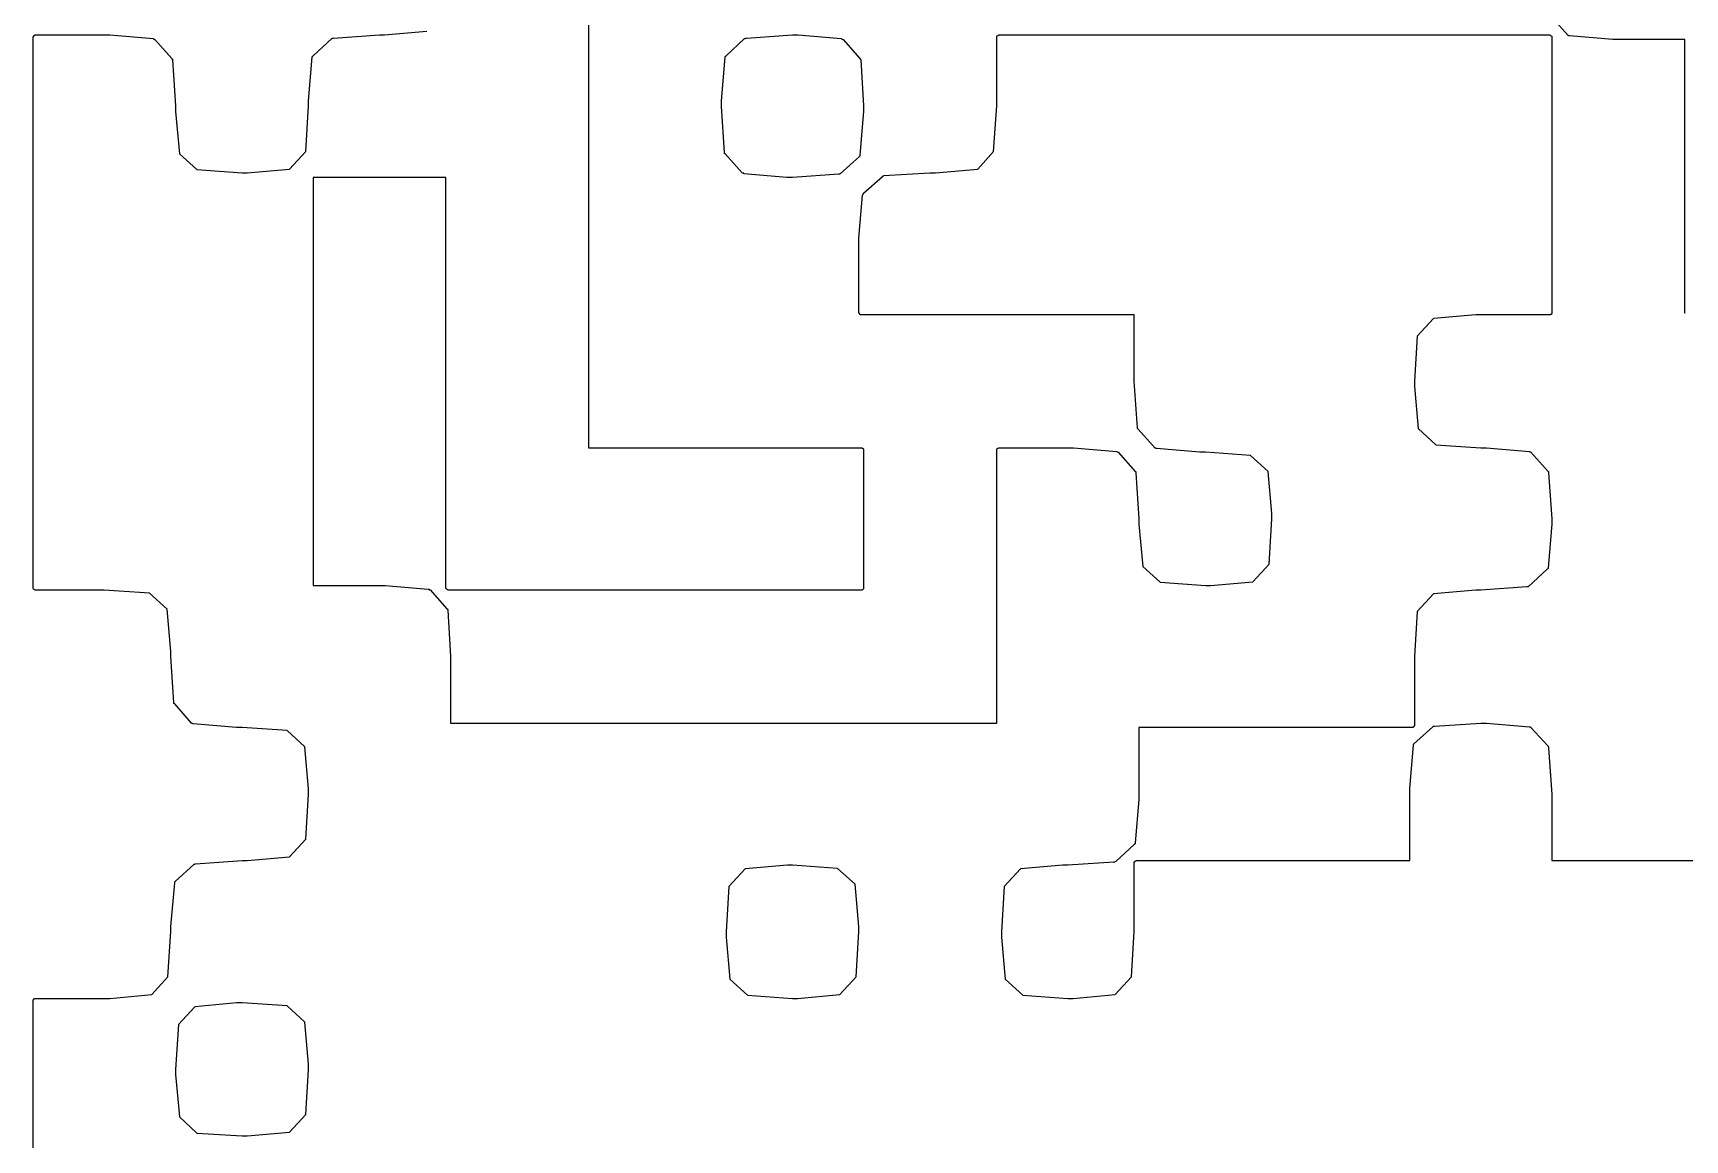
# Model space of a CAD drawing. Extents: x 123.5 to 170.1, y -121.6 to -90.
# Drawn here: x 152.791 to 156.348, y -109.277 to -106.893 of the extents above; entities that cross this region are included whole.
import ezdxf

# ---------------------------------------------------------------- set-up
doc = ezdxf.new("R2010")
doc.units = 0
doc.layers.add('BLACK', color=7, linetype='CONTINUOUS')

msp = doc.modelspace()

# ---------------------------------------------------------------- linework, layer by layer
at = {"layer": 'BLACK', "linetype": 'CONTINUOUS'}
for p, q in [((153.987, -106.611), (153.987, -107.786)), ((156.096, -106.898), (156.059, -106.857)), ((152.791, -106.902), (152.791, -106.901)), ((152.791, -106.901), (152.791, -106.901)), ((152.791, -106.901), (152.791, -106.901)), ((152.791, -106.901), (152.792, -106.901)), ((152.791, -108.088), (152.791, -106.902)), ((152.791, -106.902), (152.791, -106.902)), ((152.792, -106.9), (152.793, -106.899)), ((152.792, -106.901), (152.792, -106.9)), ((152.792, -106.9), (152.792, -106.9)), ((152.792, -106.9), (152.792, -106.9)), ((152.792, -106.9), (152.792, -106.9)), ((152.792, -106.9), (152.792, -106.9)), ((152.792, -106.9), (152.792, -106.9)), ((152.792, -106.9), (152.792, -106.9)), ((152.793, -106.899), (152.793, -106.898)), ((152.793, -106.898), (152.794, -106.898)), ((152.793, -106.899), (152.793, -106.899)), ((152.793, -106.899), (152.793, -106.899)), ((152.793, -106.899), (152.793, -106.899)), ((152.794, -106.898), (152.794, -106.898)), ((152.794, -106.898), (152.794, -106.898)), ((152.794, -106.898), (152.794, -106.898)), ((152.794, -106.898), (152.794, -106.898)), ((152.794, -106.898), (152.794, -106.898)), ((152.794, -106.898), (152.794, -106.898)), ((152.794, -106.898), (152.795, -106.898)), ((152.795, -106.898), (152.795, -106.897)), ((152.795, -106.897), (152.795, -106.897)), ((152.795, -106.897), (152.795, -106.897)), ((152.795, -106.897), (152.796, -106.897)), ((152.796, -106.897), (152.796, -106.897)), ((152.796, -106.897), (152.945, -106.897)), ((152.945, -106.897), (152.956, -106.897)), ((152.956, -106.897), (152.956, -106.897)), ((152.956, -106.897), (152.956, -106.897)), ((152.956, -106.897), (152.956, -106.897)), ((152.956, -106.897), (153.05, -106.905)), ((153.05, -106.905), (153.05, -106.905)), ((153.05, -106.905), (153.05, -106.906)), ((153.05, -106.906), (153.05, -106.906)), ((153.05, -106.906), (153.05, -106.906)), ((153.05, -106.906), (153.051, -106.906)), ((153.051, -106.906), (153.051, -106.906)), ((153.051, -106.906), (153.051, -106.906)), ((153.051, -106.906), (153.051, -106.906)), ((153.051, -106.906), (153.052, -106.906)), ((153.052, -106.906), (153.052, -106.906)), ((153.052, -106.906), (153.052, -106.906)), ((153.052, -106.906), (153.052, -106.907)), ((153.052, -106.907), (153.052, -106.907)), ((153.052, -106.907), (153.053, -106.907)), ((153.053, -106.907), (153.053, -106.907)), ((153.053, -106.907), (153.09, -106.948)), ((153.394, -106.942), (153.434, -106.905)), ((153.434, -106.905), (153.435, -106.905)), ((153.435, -106.905), (153.436, -106.904)), ((153.435, -106.905), (153.435, -106.905)), ((153.435, -106.905), (153.435, -106.905)), ((153.435, -106.905), (153.435, -106.905)), ((153.435, -106.905), (153.435, -106.905)), ((153.436, -106.904), (153.436, -106.904)), ((153.436, -106.904), (153.436, -106.904)), ((153.436, -106.904), (153.436, -106.904)), ((153.436, -106.904), (153.436, -106.904)), ((153.436, -106.904), (153.437, -106.904)), ((153.437, -106.904), (153.437, -106.904)), ((153.437, -106.904), (153.437, -106.904)), ((153.437, -106.904), (153.437, -106.904)), ((153.437, -106.904), (153.438, -106.904)), ((153.438, -106.904), (153.537, -106.897)), ((153.537, -106.897), (153.537, -106.897)), ((153.537, -106.897), (153.537, -106.897)), ((153.537, -106.897), (153.537, -106.897)), ((153.537, -106.897), (153.548, -106.897)), ((153.548, -106.897), (153.639, -106.889)), ((154.283, -106.942), (154.323, -106.905)), ((154.323, -106.905), (154.324, -106.905)), ((154.324, -106.905), (154.325, -106.904)), ((154.324, -106.905), (154.324, -106.905)), ((154.324, -106.905), (154.324, -106.905)), ((154.324, -106.905), (154.324, -106.905)), ((154.324, -106.905), (154.324, -106.905)), ((154.325, -106.904), (154.325, -106.904)), ((154.325, -106.904), (154.325, -106.904)), ((154.325, -106.904), (154.325, -106.904)), ((154.325, -106.904), (154.325, -106.904)), ((154.325, -106.904), (154.326, -106.904)), ((154.326, -106.904), (154.326, -106.904)), ((154.326, -106.904), (154.326, -106.904)), ((154.326, -106.904), (154.326, -106.904)), ((154.326, -106.904), (154.327, -106.904)), ((154.327, -106.904), (154.426, -106.897)), ((154.426, -106.897), (154.426, -106.897)), ((154.426, -106.897), (154.426, -106.897)), ((154.426, -106.897), (154.426, -106.897)), ((154.426, -106.897), (154.437, -106.897)), ((154.437, -106.897), (154.438, -106.897)), ((154.438, -106.897), (154.438, -106.897)), ((154.438, -106.897), (154.438, -106.897)), ((154.438, -106.897), (154.531, -106.905)), ((154.531, -106.905), (154.531, -106.905)), ((154.531, -106.905), (154.532, -106.906)), ((154.532, -106.906), (154.532, -106.906)), ((154.532, -106.906), (154.532, -106.906)), ((154.532, -106.906), (154.532, -106.906)), ((154.532, -106.906), (154.533, -106.906)), ((154.533, -106.906), (154.533, -106.906)), ((154.533, -106.906), (154.533, -106.906)), ((154.533, -106.906), (154.533, -106.906)), ((154.533, -106.906), (154.533, -106.906)), ((154.533, -106.906), (154.534, -106.906)), ((154.534, -106.906), (154.534, -106.907)), ((154.534, -106.907), (154.534, -106.907)), ((154.534, -106.907), (154.534, -106.907)), ((154.534, -106.907), (154.535, -106.907)), ((154.535, -106.907), (154.571, -106.948)), ((154.866, -106.901), (154.866, -106.9)), ((154.866, -106.9), (154.866, -106.9)), ((154.866, -106.9), (154.866, -106.9)), ((154.866, -106.9), (154.866, -106.9)), ((154.866, -106.9), (154.867, -106.9)), ((154.866, -106.902), (154.866, -106.901)), ((154.866, -106.901), (154.866, -106.901)), ((154.866, -106.901), (154.866, -106.901)), ((154.866, -106.901), (154.866, -106.901)), ((154.866, -107.05), (154.866, -106.902)), ((154.866, -106.902), (154.866, -106.902)), ((154.867, -106.899), (154.868, -106.898)), ((154.867, -106.9), (154.867, -106.899)), ((154.867, -106.899), (154.867, -106.899)), ((154.867, -106.899), (154.867, -106.899)), ((154.867, -106.899), (154.867, -106.899)), ((154.867, -106.9), (154.867, -106.9)), ((154.867, -106.9), (154.867, -106.9)), ((154.868, -106.898), (154.868, -106.898)), ((154.868, -106.898), (154.868, -106.898)), ((154.868, -106.898), (154.868, -106.898)), ((154.868, -106.898), (154.868, -106.898)), ((154.868, -106.898), (154.869, -106.898)), ((154.869, -106.898), (154.87, -106.897)), ((154.869, -106.898), (154.869, -106.898)), ((154.869, -106.898), (154.869, -106.898)), ((154.869, -106.898), (154.869, -106.898)), ((154.87, -106.897), (154.87, -106.897)), ((154.87, -106.897), (154.87, -106.897)), ((154.87, -106.897), (154.87, -106.897)), ((154.87, -106.897), (154.871, -106.897)), ((154.871, -106.897), (156.056, -106.897)), ((156.056, -106.897), (156.057, -106.897)), ((156.057, -106.897), (156.057, -106.897)), ((156.057, -106.897), (156.057, -106.897)), ((156.057, -106.897), (156.057, -106.897)), ((156.057, -106.897), (156.058, -106.898)), ((156.058, -106.898), (156.058, -106.898)), ((156.058, -106.898), (156.058, -106.898)), ((156.058, -106.898), (156.058, -106.898)), ((156.058, -106.898), (156.058, -106.898)), ((156.058, -106.898), (156.059, -106.898)), ((156.059, -106.898), (156.059, -106.898)), ((156.059, -106.898), (156.059, -106.898)), ((156.059, -106.898), (156.059, -106.899)), ((156.059, -106.899), (156.06, -106.899)), ((156.06, -106.899), (156.06, -106.899)), ((156.06, -106.899), (156.06, -106.899)), ((156.06, -106.899), (156.06, -106.899)), ((156.06, -106.899), (156.06, -106.9)), ((156.06, -106.9), (156.06, -106.9)), ((156.06, -106.9), (156.06, -106.9)), ((156.06, -106.9), (156.06, -106.9)), ((156.06, -106.9), (156.061, -106.9)), ((156.061, -106.9), (156.061, -106.9)), ((156.061, -106.9), (156.061, -106.9)), ((156.061, -106.9), (156.061, -106.901)), ((156.061, -106.901), (156.061, -106.901)), ((156.061, -106.901), (156.061, -106.901)), ((156.061, -106.901), (156.061, -106.901)), ((156.061, -106.901), (156.061, -106.902)), ((156.061, -106.902), (156.061, -106.902)), ((156.061, -106.902), (156.061, -107.495)), ((156.097, -106.898), (156.096, -106.898)), ((156.096, -106.898), (156.096, -106.898)), ((156.096, -106.898), (156.096, -106.898)), ((156.096, -106.898), (156.096, -106.898)), ((156.097, -106.899), (156.097, -106.898)), ((156.097, -106.898), (156.097, -106.898)), ((156.098, -106.899), (156.097, -106.899)), ((156.097, -106.899), (156.097, -106.899)), ((156.097, -106.899), (156.097, -106.899)), ((156.099, -106.899), (156.098, -106.899)), ((156.098, -106.899), (156.098, -106.899)), ((156.098, -106.899), (156.098, -106.899)), ((156.098, -106.899), (156.098, -106.899)), ((156.192, -106.907), (156.099, -106.899)), ((156.099, -106.899), (156.099, -106.899)), ((156.099, -106.899), (156.099, -106.899)), ((156.193, -106.907), (156.192, -106.907)), ((156.204, -106.907), (156.193, -106.907)), ((156.193, -106.907), (156.193, -106.907)), ((156.193, -106.907), (156.193, -106.907)), ((156.347, -106.907), (156.204, -106.907)), ((156.347, -107.495), (156.347, -106.907)), ((153.393, -106.943), (153.394, -106.942)), ((153.393, -106.944), (153.393, -106.943)), ((153.393, -106.943), (153.393, -106.943)), ((153.393, -106.943), (153.393, -106.943)), ((153.393, -106.943), (153.393, -106.943)), ((153.393, -106.943), (153.393, -106.943)), ((153.394, -106.942), (153.394, -106.942)), ((154.282, -106.943), (154.283, -106.942)), ((154.282, -106.944), (154.282, -106.943)), ((154.282, -106.943), (154.282, -106.943)), ((154.282, -106.943), (154.282, -106.943)), ((154.282, -106.943), (154.282, -106.943)), ((154.282, -106.943), (154.282, -106.943)), ((154.283, -106.942), (154.283, -106.942)), ((153.09, -106.948), (153.09, -106.948)), ((153.09, -106.948), (153.09, -106.948)), ((153.09, -106.948), (153.09, -106.948)), ((153.09, -106.948), (153.09, -106.948)), ((153.09, -106.948), (153.09, -106.949)), ((153.09, -106.949), (153.091, -106.949)), ((153.091, -106.949), (153.091, -106.949)), ((153.091, -106.949), (153.091, -106.949)), ((153.091, -106.949), (153.091, -106.95)), ((153.091, -106.95), (153.091, -106.95)), ((153.091, -106.95), (153.091, -106.95)), ((153.091, -106.95), (153.091, -106.95)), ((153.091, -106.95), (153.091, -106.951)), ((153.091, -106.951), (153.091, -106.951)), ((153.091, -106.951), (153.091, -106.951)), ((153.091, -106.951), (153.098, -107.05)), ((153.384, -107.039), (153.392, -106.945)), ((153.392, -106.945), (153.392, -106.944)), ((153.392, -106.944), (153.392, -106.944)), ((153.392, -106.944), (153.393, -106.944)), ((153.392, -106.945), (153.392, -106.945)), ((153.392, -106.945), (153.392, -106.945)), ((153.392, -106.945), (153.392, -106.945)), ((153.392, -106.945), (153.392, -106.945)), ((153.393, -106.944), (153.393, -106.944)), ((154.273, -107.039), (154.281, -106.945)), ((154.281, -106.945), (154.281, -106.944)), ((154.281, -106.944), (154.281, -106.944)), ((154.281, -106.944), (154.282, -106.944)), ((154.281, -106.945), (154.281, -106.945)), ((154.281, -106.945), (154.281, -106.945)), ((154.281, -106.945), (154.281, -106.945)), ((154.281, -106.945), (154.281, -106.945)), ((154.282, -106.944), (154.282, -106.944)), ((154.571, -106.948), (154.572, -106.948)), ((154.572, -106.948), (154.572, -106.948)), ((154.572, -106.948), (154.572, -106.948)), ((154.572, -106.948), (154.572, -106.948)), ((154.572, -106.948), (154.572, -106.949)), ((154.572, -106.949), (154.572, -106.949)), ((154.572, -106.949), (154.572, -106.949)), ((154.572, -106.949), (154.572, -106.949)), ((154.572, -106.949), (154.573, -106.95)), ((154.573, -106.95), (154.573, -106.95)), ((154.573, -106.95), (154.573, -106.95)), ((154.573, -106.95), (154.573, -106.95)), ((154.573, -106.95), (154.573, -106.951)), ((154.573, -106.951), (154.573, -106.951)), ((154.573, -106.951), (154.573, -106.951)), ((154.573, -106.951), (154.579, -107.05)), ((153.098, -107.05), (153.098, -107.05)), ((153.098, -107.05), (153.098, -107.05)), ((153.098, -107.05), (153.098, -107.05)), ((153.098, -107.05), (153.098, -107.062)), ((153.378, -107.148), (153.384, -107.05)), ((153.384, -107.05), (153.384, -107.039)), ((153.384, -107.039), (153.384, -107.039)), ((153.384, -107.039), (153.384, -107.039)), ((153.384, -107.039), (153.384, -107.039)), ((154.273, -107.05), (154.273, -107.039)), ((154.273, -107.039), (154.273, -107.039)), ((154.273, -107.039), (154.273, -107.039)), ((154.273, -107.039), (154.273, -107.039)), ((154.273, -107.051), (154.273, -107.05)), ((154.579, -107.05), (154.579, -107.05)), ((154.579, -107.05), (154.579, -107.05)), ((154.579, -107.05), (154.579, -107.051)), ((154.859, -107.148), (154.866, -107.05)), ((153.098, -107.062), (153.106, -107.153)), ((154.28, -107.15), (154.273, -107.051)), ((154.273, -107.051), (154.273, -107.051)), ((154.273, -107.051), (154.273, -107.051)), ((154.579, -107.062), (154.571, -107.156)), ((154.579, -107.051), (154.579, -107.062)), ((154.579, -107.062), (154.579, -107.062)), ((154.579, -107.062), (154.579, -107.062)), ((154.579, -107.062), (154.579, -107.062)), ((153.106, -107.153), (153.144, -107.187)), ((153.343, -107.186), (153.378, -107.148)), ((154.28, -107.151), (154.28, -107.15)), ((154.28, -107.15), (154.28, -107.15)), ((154.28, -107.15), (154.28, -107.15)), ((154.28, -107.152), (154.28, -107.151)), ((154.28, -107.151), (154.28, -107.151)), ((154.28, -107.151), (154.28, -107.151)), ((154.28, -107.151), (154.28, -107.151)), ((154.28, -107.153), (154.28, -107.152)), ((154.28, -107.152), (154.28, -107.152)), ((154.28, -107.152), (154.28, -107.152)), ((154.28, -107.152), (154.28, -107.152)), ((154.281, -107.153), (154.28, -107.153)), ((154.318, -107.194), (154.281, -107.153)), ((154.281, -107.153), (154.281, -107.153)), ((154.281, -107.153), (154.281, -107.153)), ((154.281, -107.153), (154.281, -107.153)), ((154.571, -107.156), (154.571, -107.156)), ((154.571, -107.156), (154.571, -107.156)), ((154.571, -107.156), (154.571, -107.156)), ((154.571, -107.156), (154.571, -107.156)), ((154.571, -107.156), (154.571, -107.157)), ((154.571, -107.157), (154.571, -107.157)), ((154.571, -107.157), (154.571, -107.157)), ((154.571, -107.157), (154.571, -107.157)), ((154.571, -107.157), (154.571, -107.158)), ((154.825, -107.186), (154.859, -107.148)), ((153.144, -107.187), (153.241, -107.194)), ((153.252, -107.194), (153.343, -107.186)), ((154.57, -107.159), (154.529, -107.196)), ((154.571, -107.158), (154.57, -107.158)), ((154.57, -107.158), (154.57, -107.158)), ((154.57, -107.158), (154.57, -107.158)), ((154.57, -107.158), (154.57, -107.158)), ((154.57, -107.158), (154.57, -107.159)), ((154.57, -107.159), (154.57, -107.159)), ((154.734, -107.194), (154.825, -107.186)), ((153.241, -107.194), (153.252, -107.194)), ((153.68, -107.204), (153.394, -107.204)), ((153.394, -107.204), (153.394, -108.083)), ((153.68, -108.088), (153.68, -107.204)), ((154.319, -107.195), (154.318, -107.194)), ((154.318, -107.194), (154.318, -107.194)), ((154.318, -107.194), (154.318, -107.194)), ((154.318, -107.194), (154.318, -107.194)), ((154.32, -107.195), (154.319, -107.195)), ((154.319, -107.195), (154.319, -107.195)), ((154.319, -107.195), (154.319, -107.195)), ((154.319, -107.195), (154.319, -107.195)), ((154.319, -107.195), (154.319, -107.195)), ((154.321, -107.195), (154.32, -107.195)), ((154.32, -107.195), (154.32, -107.195)), ((154.32, -107.195), (154.32, -107.195)), ((154.32, -107.195), (154.32, -107.195)), ((154.321, -107.196), (154.321, -107.195)), ((154.414, -107.204), (154.321, -107.196)), ((154.321, -107.196), (154.321, -107.196)), ((154.415, -107.204), (154.414, -107.204)), ((154.426, -107.204), (154.415, -107.204)), ((154.415, -107.204), (154.415, -107.204)), ((154.415, -107.204), (154.415, -107.204)), ((154.526, -107.197), (154.426, -107.204)), ((154.426, -107.204), (154.426, -107.204)), ((154.426, -107.204), (154.426, -107.204)), ((154.426, -107.204), (154.426, -107.204)), ((154.527, -107.197), (154.526, -107.197)), ((154.526, -107.197), (154.526, -107.197)), ((154.526, -107.197), (154.526, -107.197)), ((154.526, -107.197), (154.526, -107.197)), ((154.528, -107.197), (154.527, -107.197)), ((154.527, -107.197), (154.527, -107.197)), ((154.527, -107.197), (154.527, -107.197)), ((154.527, -107.197), (154.527, -107.197)), ((154.529, -107.196), (154.528, -107.196)), ((154.528, -107.196), (154.528, -107.196)), ((154.528, -107.196), (154.528, -107.197)), ((154.528, -107.197), (154.528, -107.197)), ((154.529, -107.196), (154.529, -107.196)), ((154.529, -107.196), (154.529, -107.196)), ((154.529, -107.196), (154.529, -107.196)), ((154.579, -107.238), (154.62, -107.202)), ((154.62, -107.202), (154.62, -107.201)), ((154.62, -107.201), (154.62, -107.201)), ((154.62, -107.201), (154.62, -107.201)), ((154.62, -107.201), (154.62, -107.201)), ((154.62, -107.201), (154.621, -107.201)), ((154.621, -107.201), (154.622, -107.2)), ((154.621, -107.201), (154.621, -107.201)), ((154.621, -107.201), (154.621, -107.201)), ((154.621, -107.201), (154.621, -107.201)), ((154.622, -107.2), (154.622, -107.2)), ((154.622, -107.2), (154.622, -107.2)), ((154.622, -107.2), (154.622, -107.2)), ((154.622, -107.2), (154.623, -107.2)), ((154.623, -107.2), (154.722, -107.194)), ((154.623, -107.2), (154.623, -107.2)), ((154.623, -107.2), (154.623, -107.2)), ((154.722, -107.194), (154.722, -107.194)), ((154.722, -107.194), (154.722, -107.194)), ((154.722, -107.194), (154.722, -107.194)), ((154.722, -107.194), (154.734, -107.194)), ((154.569, -107.335), (154.577, -107.242)), ((154.577, -107.242), (154.578, -107.241)), ((154.577, -107.242), (154.577, -107.242)), ((154.578, -107.24), (154.578, -107.239)), ((154.578, -107.239), (154.579, -107.239)), ((154.578, -107.241), (154.578, -107.24)), ((154.578, -107.24), (154.578, -107.24)), ((154.578, -107.24), (154.578, -107.24)), ((154.578, -107.24), (154.578, -107.24)), ((154.578, -107.24), (154.578, -107.24)), ((154.578, -107.241), (154.578, -107.241)), ((154.578, -107.241), (154.578, -107.241)), ((154.578, -107.241), (154.578, -107.241)), ((154.579, -107.239), (154.579, -107.238)), ((154.579, -107.239), (154.579, -107.239)), ((154.579, -107.239), (154.579, -107.239)), ((154.569, -107.336), (154.569, -107.335)), ((154.569, -107.335), (154.569, -107.335)), ((154.569, -107.335), (154.569, -107.335)), ((154.569, -107.347), (154.569, -107.336)), ((154.569, -107.495), (154.569, -107.347)), ((154.569, -107.496), (154.569, -107.495)), ((154.569, -107.495), (154.569, -107.495)), ((154.57, -107.496), (154.569, -107.496)), ((154.569, -107.496), (154.569, -107.496)), ((154.569, -107.496), (154.569, -107.496)), ((154.57, -107.497), (154.57, -107.496)), ((154.57, -107.498), (154.57, -107.497)), ((154.57, -107.497), (154.57, -107.497)), ((154.57, -107.497), (154.57, -107.497)), ((154.57, -107.497), (154.57, -107.497)), ((154.571, -107.498), (154.57, -107.498)), ((154.57, -107.498), (154.57, -107.498)), ((154.57, -107.498), (154.57, -107.498)), ((154.57, -107.498), (154.57, -107.498)), ((154.571, -107.499), (154.571, -107.498)), ((154.572, -107.499), (154.571, -107.499)), ((154.571, -107.499), (154.571, -107.499)), ((154.571, -107.499), (154.571, -107.499)), ((154.572, -107.5), (154.572, -107.499)), ((154.572, -107.499), (154.572, -107.499)), ((154.572, -107.499), (154.572, -107.499)), ((154.572, -107.499), (154.572, -107.499)), ((154.573, -107.5), (154.572, -107.5)), ((154.572, -107.5), (154.572, -107.5)), ((154.572, -107.5), (154.572, -107.5)), ((154.574, -107.5), (154.573, -107.5)), ((154.573, -107.5), (154.573, -107.5)), ((154.573, -107.5), (154.573, -107.5)), ((154.573, -107.5), (154.573, -107.5)), ((155.162, -107.5), (154.574, -107.5)), ((154.574, -107.5), (154.574, -107.5)), ((155.162, -107.643), (155.162, -107.5)), ((155.806, -107.508), (155.771, -107.546)), ((155.897, -107.5), (155.806, -107.508)), ((155.908, -107.5), (155.897, -107.5)), ((156.056, -107.5), (155.908, -107.5)), ((156.057, -107.5), (156.056, -107.5)), ((156.058, -107.5), (156.057, -107.5)), ((156.057, -107.5), (156.057, -107.5)), ((156.057, -107.5), (156.057, -107.5)), ((156.057, -107.5), (156.057, -107.5)), ((156.057, -107.5), (156.057, -107.5)), ((156.059, -107.499), (156.058, -107.499)), ((156.058, -107.499), (156.058, -107.5)), ((156.058, -107.5), (156.058, -107.5)), ((156.058, -107.5), (156.058, -107.5)), ((156.06, -107.499), (156.059, -107.499)), ((156.059, -107.499), (156.059, -107.499)), ((156.059, -107.499), (156.059, -107.499)), ((156.059, -107.499), (156.059, -107.499)), ((156.059, -107.499), (156.059, -107.499)), ((156.061, -107.497), (156.06, -107.497)), ((156.06, -107.497), (156.06, -107.498)), ((156.06, -107.498), (156.06, -107.498)), ((156.06, -107.498), (156.06, -107.498)), ((156.06, -107.498), (156.06, -107.498)), ((156.06, -107.498), (156.06, -107.499)), ((156.06, -107.499), (156.06, -107.499)), ((156.061, -107.495), (156.061, -107.496)), ((156.061, -107.496), (156.061, -107.496)), ((156.061, -107.496), (156.061, -107.496)), ((156.061, -107.496), (156.061, -107.496)), ((156.061, -107.496), (156.061, -107.497)), ((156.061, -107.497), (156.061, -107.497)), ((156.061, -107.497), (156.061, -107.497)), ((156.061, -107.497), (156.061, -107.497)), ((156.347, -107.496), (156.347, -107.495)), ((156.347, -107.495), (156.347, -107.495)), ((156.348, -107.496), (156.347, -107.496)), ((156.347, -107.496), (156.347, -107.496)), ((156.347, -107.496), (156.347, -107.496)), ((155.771, -107.546), (155.765, -107.643)), ((155.169, -107.743), (155.162, -107.643)), ((155.162, -107.643), (155.162, -107.643)), ((155.162, -107.643), (155.162, -107.643)), ((155.162, -107.643), (155.162, -107.643)), ((155.765, -107.643), (155.765, -107.654)), ((155.765, -107.654), (155.773, -107.745)), ((155.169, -107.744), (155.169, -107.743)), ((155.169, -107.743), (155.169, -107.743)), ((155.169, -107.743), (155.169, -107.743)), ((155.169, -107.743), (155.169, -107.743)), ((155.169, -107.745), (155.169, -107.744)), ((155.169, -107.744), (155.169, -107.744)), ((155.169, -107.744), (155.169, -107.744)), ((155.169, -107.744), (155.169, -107.744)), ((155.17, -107.746), (155.169, -107.745)), ((155.169, -107.745), (155.169, -107.745)), ((155.169, -107.745), (155.169, -107.745)), ((155.169, -107.745), (155.169, -107.745)), ((155.207, -107.787), (155.17, -107.746)), ((155.17, -107.746), (155.17, -107.746)), ((155.17, -107.746), (155.17, -107.746)), ((155.17, -107.746), (155.17, -107.746)), ((155.773, -107.745), (155.811, -107.78)), ((153.987, -107.786), (154.574, -107.786)), ((154.574, -107.786), (154.575, -107.786)), ((154.575, -107.786), (154.575, -107.786)), ((154.575, -107.786), (154.575, -107.786)), ((154.575, -107.786), (154.575, -107.786)), ((154.575, -107.786), (154.576, -107.787)), ((154.576, -107.787), (154.576, -107.787)), ((154.576, -107.787), (154.576, -107.787)), ((154.576, -107.787), (154.576, -107.787)), ((154.576, -107.787), (154.577, -107.787)), ((154.577, -107.787), (154.577, -107.787)), ((154.577, -107.787), (154.577, -107.787)), ((154.577, -107.787), (154.577, -107.787)), ((154.577, -107.787), (154.578, -107.788)), ((154.578, -107.788), (154.578, -107.788)), ((154.578, -107.788), (154.578, -107.788)), ((154.578, -107.788), (154.578, -107.788)), ((154.578, -107.788), (154.578, -107.788)), ((154.578, -107.788), (154.578, -107.789)), ((154.578, -107.789), (154.579, -107.789)), ((154.579, -107.789), (154.579, -107.789)), ((154.579, -107.789), (154.579, -107.789)), ((154.579, -107.789), (154.579, -107.789)), ((154.579, -107.789), (154.579, -107.789)), ((154.579, -107.789), (154.579, -107.789)), ((154.579, -107.789), (154.579, -107.79)), ((154.579, -107.79), (154.579, -107.79)), ((154.579, -107.79), (154.579, -107.79)), ((154.579, -107.79), (154.579, -107.79)), ((154.579, -107.79), (154.579, -107.791)), ((154.579, -107.791), (154.579, -107.791)), ((154.579, -107.791), (154.579, -108.088)), ((154.866, -107.79), (154.866, -107.789)), ((154.866, -107.789), (154.866, -107.789)), ((154.866, -107.789), (154.866, -107.789)), ((154.866, -107.789), (154.866, -107.789)), ((154.866, -107.789), (154.867, -107.789)), ((154.866, -107.791), (154.866, -107.79)), ((154.866, -107.79), (154.866, -107.79)), ((154.866, -107.79), (154.866, -107.79)), ((154.866, -107.79), (154.866, -107.79)), ((154.866, -108.379), (154.866, -107.791)), ((154.866, -107.791), (154.866, -107.791)), ((154.867, -107.788), (154.868, -107.787)), ((154.867, -107.789), (154.867, -107.788)), ((154.867, -107.788), (154.867, -107.788)), ((154.867, -107.788), (154.867, -107.788)), ((154.867, -107.788), (154.867, -107.788)), ((154.867, -107.789), (154.867, -107.789)), ((154.867, -107.789), (154.867, -107.789)), ((154.868, -107.787), (154.868, -107.787)), ((154.868, -107.787), (154.868, -107.787)), ((154.868, -107.787), (154.868, -107.787)), ((154.868, -107.787), (154.868, -107.787)), ((154.868, -107.787), (154.869, -107.787)), ((154.869, -107.787), (154.87, -107.786)), ((154.869, -107.787), (154.869, -107.787)), ((154.869, -107.787), (154.869, -107.787)), ((154.869, -107.787), (154.869, -107.787)), ((154.87, -107.786), (154.87, -107.786)), ((154.87, -107.786), (154.87, -107.786)), ((154.87, -107.786), (154.87, -107.786)), ((154.87, -107.786), (154.871, -107.786)), ((154.871, -107.786), (155.019, -107.786)), ((155.019, -107.786), (155.03, -107.786)), ((155.03, -107.786), (155.03, -107.786)), ((155.03, -107.786), (155.03, -107.786)), ((155.03, -107.786), (155.031, -107.786)), ((155.031, -107.786), (155.124, -107.794)), ((155.124, -107.794), (155.124, -107.794)), ((155.124, -107.794), (155.124, -107.795)), ((155.124, -107.795), (155.125, -107.795)), ((155.125, -107.795), (155.125, -107.795)), ((155.125, -107.795), (155.125, -107.795)), ((155.125, -107.795), (155.125, -107.795)), ((155.125, -107.795), (155.126, -107.795)), ((155.126, -107.795), (155.126, -107.795)), ((155.126, -107.795), (155.126, -107.795)), ((155.126, -107.795), (155.126, -107.795)), ((155.126, -107.795), (155.126, -107.795)), ((155.126, -107.795), (155.127, -107.796)), ((155.127, -107.796), (155.127, -107.796)), ((155.127, -107.796), (155.127, -107.796)), ((155.127, -107.796), (155.127, -107.796)), ((155.127, -107.796), (155.164, -107.837)), ((155.208, -107.787), (155.207, -107.787)), ((155.207, -107.787), (155.207, -107.787)), ((155.207, -107.787), (155.207, -107.787)), ((155.207, -107.787), (155.207, -107.787)), ((155.208, -107.788), (155.208, -107.787)), ((155.208, -107.787), (155.208, -107.787)), ((155.209, -107.788), (155.208, -107.788)), ((155.208, -107.788), (155.208, -107.788)), ((155.208, -107.788), (155.208, -107.788)), ((155.21, -107.788), (155.209, -107.788)), ((155.209, -107.788), (155.209, -107.788)), ((155.209, -107.788), (155.209, -107.788)), ((155.209, -107.788), (155.209, -107.788)), ((155.303, -107.796), (155.21, -107.788)), ((155.21, -107.788), (155.21, -107.788)), ((155.21, -107.788), (155.21, -107.788)), ((155.304, -107.796), (155.303, -107.796)), ((155.315, -107.796), (155.304, -107.796)), ((155.304, -107.796), (155.304, -107.796)), ((155.304, -107.796), (155.304, -107.796)), ((155.412, -107.803), (155.315, -107.796)), ((155.811, -107.78), (155.908, -107.786)), ((155.908, -107.786), (155.919, -107.786)), ((155.919, -107.786), (155.919, -107.786)), ((155.919, -107.786), (155.919, -107.786)), ((155.919, -107.786), (155.92, -107.786)), ((155.92, -107.786), (156.013, -107.794)), ((156.013, -107.794), (156.013, -107.794)), ((156.013, -107.794), (156.013, -107.795)), ((156.013, -107.795), (156.014, -107.795)), ((156.014, -107.795), (156.014, -107.795)), ((156.014, -107.795), (156.014, -107.795)), ((156.014, -107.795), (156.014, -107.795)), ((156.014, -107.795), (156.015, -107.795)), ((156.015, -107.795), (156.015, -107.795)), ((156.015, -107.795), (156.015, -107.795)), ((156.015, -107.795), (156.015, -107.795)), ((156.015, -107.795), (156.015, -107.795)), ((156.015, -107.795), (156.016, -107.796)), ((156.016, -107.796), (156.016, -107.796)), ((156.016, -107.796), (156.016, -107.796)), ((156.016, -107.796), (156.016, -107.796)), ((156.016, -107.796), (156.053, -107.837)), ((155.45, -107.837), (155.412, -107.803)), ((155.164, -107.837), (155.164, -107.837)), ((155.164, -107.837), (155.164, -107.837)), ((155.164, -107.837), (155.164, -107.837)), ((155.164, -107.837), (155.165, -107.837)), ((155.165, -107.837), (155.165, -107.838)), ((155.165, -107.838), (155.165, -107.838)), ((155.165, -107.838), (155.165, -107.838)), ((155.165, -107.838), (155.165, -107.838)), ((155.165, -107.838), (155.165, -107.839)), ((155.165, -107.839), (155.165, -107.839)), ((155.165, -107.839), (155.165, -107.839)), ((155.165, -107.839), (155.165, -107.839)), ((155.165, -107.839), (155.165, -107.84)), ((155.165, -107.84), (155.165, -107.84)), ((155.165, -107.84), (155.165, -107.84)), ((155.165, -107.84), (155.172, -107.939)), ((155.458, -107.928), (155.45, -107.837)), ((156.053, -107.837), (156.053, -107.837)), ((156.053, -107.837), (156.053, -107.837)), ((156.053, -107.837), (156.053, -107.837)), ((156.053, -107.837), (156.054, -107.837)), ((156.054, -107.837), (156.054, -107.838)), ((156.054, -107.838), (156.054, -107.838)), ((156.054, -107.838), (156.054, -107.838)), ((156.054, -107.838), (156.054, -107.838)), ((156.054, -107.838), (156.054, -107.839)), ((156.054, -107.839), (156.054, -107.839)), ((156.054, -107.839), (156.054, -107.839)), ((156.054, -107.839), (156.054, -107.839)), ((156.054, -107.839), (156.054, -107.84)), ((156.054, -107.84), (156.054, -107.84)), ((156.054, -107.84), (156.054, -107.84)), ((156.054, -107.84), (156.061, -107.939)), ((155.172, -107.939), (155.172, -107.939)), ((155.172, -107.939), (155.172, -107.939)), ((155.172, -107.939), (155.172, -107.939)), ((155.172, -107.939), (155.172, -107.951)), ((155.452, -108.037), (155.458, -107.939)), ((155.458, -107.939), (155.458, -107.928)), ((156.061, -107.939), (156.061, -107.939)), ((156.061, -107.939), (156.061, -107.939)), ((156.061, -107.939), (156.061, -107.94)), ((155.172, -107.951), (155.18, -108.042)), ((156.061, -107.951), (156.053, -108.045)), ((156.061, -107.94), (156.061, -107.951)), ((156.061, -107.951), (156.061, -107.951)), ((156.061, -107.951), (156.061, -107.951)), ((156.061, -107.951), (156.061, -107.951)), ((155.18, -108.042), (155.218, -108.076)), ((155.417, -108.075), (155.452, -108.037)), ((156.053, -108.046), (156.052, -108.046)), ((156.052, -108.046), (156.052, -108.046)), ((156.052, -108.046), (156.052, -108.047)), ((156.053, -108.045), (156.053, -108.045)), ((156.053, -108.045), (156.053, -108.045)), ((156.053, -108.045), (156.053, -108.045)), ((156.053, -108.045), (156.053, -108.045)), ((156.053, -108.045), (156.053, -108.046)), ((156.053, -108.046), (156.053, -108.046)), ((155.218, -108.076), (155.315, -108.083)), ((155.326, -108.083), (155.417, -108.075)), ((156.051, -108.048), (156.011, -108.085)), ((156.052, -108.047), (156.051, -108.048)), ((156.051, -108.048), (156.051, -108.048)), ((156.052, -108.047), (156.052, -108.047)), ((156.052, -108.047), (156.052, -108.047)), ((156.052, -108.047), (156.052, -108.047)), ((156.052, -108.047), (156.052, -108.047)), ((152.791, -108.089), (152.791, -108.088)), ((152.791, -108.088), (152.791, -108.088)), ((152.792, -108.089), (152.791, -108.089)), ((152.791, -108.089), (152.791, -108.089)), ((152.791, -108.089), (152.791, -108.089)), ((152.792, -108.09), (152.792, -108.089)), ((152.792, -108.091), (152.792, -108.09)), ((152.792, -108.09), (152.792, -108.09)), ((152.792, -108.09), (152.792, -108.09)), ((152.792, -108.09), (152.792, -108.09)), ((152.792, -108.09), (152.792, -108.09)), ((152.792, -108.09), (152.792, -108.09)), ((152.792, -108.09), (152.792, -108.09)), ((152.793, -108.091), (152.792, -108.091)), ((152.794, -108.092), (152.793, -108.091)), ((152.793, -108.091), (152.793, -108.091)), ((152.793, -108.091), (152.793, -108.091)), ((152.793, -108.091), (152.793, -108.091)), ((152.795, -108.092), (152.794, -108.092)), ((152.794, -108.092), (152.794, -108.092)), ((152.794, -108.092), (152.794, -108.092)), ((152.794, -108.092), (152.794, -108.092)), ((152.794, -108.092), (152.794, -108.092)), ((152.794, -108.092), (152.794, -108.092)), ((152.794, -108.092), (152.794, -108.092)), ((152.795, -108.093), (152.795, -108.092)), ((152.796, -108.093), (152.795, -108.093)), ((152.795, -108.093), (152.795, -108.093)), ((152.795, -108.093), (152.795, -108.093)), ((152.944, -108.093), (152.796, -108.093)), ((152.796, -108.093), (152.796, -108.093)), ((153.042, -108.099), (152.944, -108.093)), ((153.08, -108.134), (153.042, -108.099)), ((153.394, -108.083), (153.537, -108.083)), ((153.537, -108.083), (153.548, -108.083)), ((153.548, -108.083), (153.549, -108.083)), ((153.549, -108.083), (153.549, -108.083)), ((153.549, -108.083), (153.549, -108.083)), ((153.549, -108.083), (153.642, -108.091)), ((153.642, -108.091), (153.642, -108.091)), ((153.642, -108.091), (153.643, -108.091)), ((153.643, -108.091), (153.643, -108.091)), ((153.643, -108.091), (153.643, -108.091)), ((153.643, -108.091), (153.643, -108.091)), ((153.643, -108.091), (153.644, -108.091)), ((153.644, -108.091), (153.644, -108.091)), ((153.644, -108.091), (153.644, -108.091)), ((153.644, -108.091), (153.644, -108.091)), ((153.644, -108.091), (153.644, -108.092)), ((153.644, -108.092), (153.645, -108.092)), ((153.645, -108.092), (153.645, -108.092)), ((153.645, -108.092), (153.645, -108.092)), ((153.645, -108.092), (153.645, -108.092)), ((153.645, -108.092), (153.646, -108.092)), ((153.646, -108.092), (153.682, -108.133)), ((153.68, -108.089), (153.68, -108.088)), ((153.68, -108.088), (153.68, -108.088)), ((153.681, -108.089), (153.68, -108.089)), ((153.68, -108.089), (153.68, -108.089)), ((153.68, -108.089), (153.68, -108.089)), ((153.681, -108.09), (153.681, -108.089)), ((153.681, -108.091), (153.681, -108.09)), ((153.681, -108.09), (153.681, -108.09)), ((153.681, -108.09), (153.681, -108.09)), ((153.681, -108.09), (153.681, -108.09)), ((153.681, -108.09), (153.681, -108.09)), ((153.681, -108.09), (153.681, -108.09)), ((153.681, -108.09), (153.681, -108.09)), ((153.682, -108.091), (153.681, -108.091)), ((153.683, -108.092), (153.682, -108.091)), ((153.682, -108.091), (153.682, -108.091)), ((153.682, -108.091), (153.682, -108.091)), ((153.682, -108.091), (153.682, -108.091)), ((153.684, -108.092), (153.683, -108.092)), ((153.683, -108.092), (153.683, -108.092)), ((153.683, -108.092), (153.683, -108.092)), ((153.683, -108.092), (153.683, -108.092)), ((153.683, -108.092), (153.683, -108.092)), ((153.683, -108.092), (153.683, -108.092)), ((153.683, -108.092), (153.683, -108.092)), ((153.684, -108.093), (153.684, -108.092)), ((153.685, -108.093), (153.684, -108.093)), ((153.684, -108.093), (153.684, -108.093)), ((153.684, -108.093), (153.684, -108.093)), ((154.574, -108.093), (153.685, -108.093)), ((153.685, -108.093), (153.685, -108.093)), ((154.575, -108.093), (154.574, -108.093)), ((154.576, -108.092), (154.575, -108.093)), ((154.575, -108.093), (154.575, -108.093)), ((154.575, -108.093), (154.575, -108.093)), ((154.575, -108.093), (154.575, -108.093)), ((154.577, -108.092), (154.576, -108.092)), ((154.576, -108.092), (154.576, -108.092)), ((154.576, -108.092), (154.576, -108.092)), ((154.576, -108.092), (154.576, -108.092)), ((154.578, -108.091), (154.577, -108.092)), ((154.577, -108.092), (154.577, -108.092)), ((154.577, -108.092), (154.577, -108.092)), ((154.577, -108.092), (154.577, -108.092)), ((154.579, -108.09), (154.578, -108.09)), ((154.578, -108.09), (154.578, -108.09)), ((154.578, -108.09), (154.578, -108.09)), ((154.578, -108.09), (154.578, -108.091)), ((154.578, -108.091), (154.578, -108.091)), ((154.578, -108.091), (154.578, -108.091)), ((154.578, -108.091), (154.578, -108.091)), ((154.578, -108.091), (154.578, -108.091)), ((154.579, -108.088), (154.579, -108.088)), ((154.579, -108.088), (154.579, -108.089)), ((154.579, -108.089), (154.579, -108.089)), ((154.579, -108.089), (154.579, -108.089)), ((154.579, -108.089), (154.579, -108.089)), ((154.579, -108.089), (154.579, -108.09)), ((154.579, -108.09), (154.579, -108.09)), ((154.579, -108.09), (154.579, -108.09)), ((154.579, -108.09), (154.579, -108.09)), ((155.315, -108.083), (155.326, -108.083)), ((155.806, -108.101), (155.771, -108.139)), ((155.897, -108.093), (155.806, -108.101)), ((155.908, -108.093), (155.897, -108.093)), ((156.007, -108.086), (155.908, -108.093)), ((155.908, -108.093), (155.908, -108.093)), ((155.908, -108.093), (155.908, -108.093)), ((155.908, -108.093), (155.908, -108.093)), ((156.008, -108.086), (156.007, -108.086)), ((156.009, -108.086), (156.008, -108.086)), ((156.008, -108.086), (156.008, -108.086)), ((156.008, -108.086), (156.008, -108.086)), ((156.008, -108.086), (156.008, -108.086)), ((156.01, -108.085), (156.009, -108.086)), ((156.009, -108.086), (156.009, -108.086)), ((156.009, -108.086), (156.009, -108.086)), ((156.009, -108.086), (156.009, -108.086)), ((156.009, -108.086), (156.009, -108.086)), ((156.011, -108.085), (156.01, -108.085)), ((156.01, -108.085), (156.01, -108.085)), ((156.01, -108.085), (156.01, -108.085)), ((156.01, -108.085), (156.01, -108.085)), ((156.01, -108.085), (156.01, -108.085)), ((153.088, -108.225), (153.08, -108.134)), ((153.682, -108.133), (153.683, -108.133)), ((153.683, -108.133), (153.683, -108.133)), ((153.683, -108.133), (153.683, -108.133)), ((153.683, -108.133), (153.683, -108.134)), ((153.683, -108.134), (153.683, -108.134)), ((153.683, -108.134), (153.683, -108.134)), ((153.683, -108.134), (153.683, -108.134)), ((153.683, -108.134), (153.683, -108.135)), ((153.683, -108.135), (153.684, -108.135)), ((153.684, -108.135), (153.684, -108.135)), ((153.684, -108.135), (153.684, -108.135)), ((153.684, -108.135), (153.684, -108.136)), ((153.684, -108.136), (153.684, -108.136)), ((153.684, -108.136), (153.684, -108.136)), ((153.684, -108.136), (153.684, -108.136)), ((153.684, -108.136), (153.69, -108.236)), ((155.771, -108.139), (155.765, -108.236)), ((153.088, -108.236), (153.088, -108.225)), ((153.094, -108.335), (153.088, -108.236)), ((153.088, -108.236), (153.088, -108.236)), ((153.088, -108.236), (153.088, -108.236)), ((153.088, -108.236), (153.088, -108.236)), ((153.69, -108.236), (153.69, -108.236)), ((153.69, -108.236), (153.69, -108.236)), ((153.69, -108.236), (153.69, -108.236)), ((153.69, -108.236), (153.69, -108.379)), ((155.765, -108.236), (155.765, -108.384)), ((153.094, -108.336), (153.094, -108.335)), ((153.094, -108.337), (153.094, -108.336)), ((153.094, -108.336), (153.094, -108.336)), ((153.094, -108.336), (153.094, -108.336)), ((153.094, -108.336), (153.094, -108.336)), ((153.095, -108.337), (153.094, -108.337)), ((153.094, -108.337), (153.094, -108.337)), ((153.095, -108.338), (153.095, -108.337)), ((153.095, -108.337), (153.095, -108.337)), ((153.095, -108.337), (153.095, -108.337)), ((153.096, -108.338), (153.095, -108.338)), ((153.095, -108.338), (153.095, -108.338)), ((153.095, -108.338), (153.095, -108.338)), ((153.095, -108.338), (153.095, -108.338)), ((153.095, -108.338), (153.095, -108.338)), ((153.132, -108.379), (153.096, -108.338)), ((153.133, -108.379), (153.132, -108.379)), ((153.133, -108.38), (153.133, -108.379)), ((153.134, -108.38), (153.133, -108.38)), ((153.133, -108.38), (153.133, -108.38)), ((153.133, -108.38), (153.133, -108.38)), ((153.134, -108.381), (153.134, -108.38)), ((153.134, -108.38), (153.134, -108.38)), ((153.134, -108.38), (153.134, -108.38)), ((153.134, -108.38), (153.134, -108.38)), ((153.135, -108.381), (153.134, -108.381)), ((153.136, -108.381), (153.135, -108.381)), ((153.135, -108.381), (153.135, -108.381)), ((153.135, -108.381), (153.135, -108.381)), ((153.135, -108.381), (153.135, -108.381)), ((153.229, -108.389), (153.136, -108.381)), ((153.136, -108.381), (153.136, -108.381)), ((153.23, -108.389), (153.229, -108.389)), ((153.229, -108.389), (153.229, -108.389)), ((153.229, -108.389), (153.229, -108.389)), ((153.241, -108.389), (153.23, -108.389)), ((153.338, -108.395), (153.241, -108.389)), ((153.376, -108.43), (153.338, -108.395)), ((153.69, -108.379), (154.866, -108.379)), ((155.76, -108.389), (155.172, -108.389)), ((155.172, -108.389), (155.172, -108.532)), ((155.761, -108.389), (155.76, -108.389)), ((155.76, -108.389), (155.76, -108.389)), ((155.762, -108.389), (155.761, -108.389)), ((155.761, -108.389), (155.761, -108.389)), ((155.761, -108.389), (155.761, -108.389)), ((155.761, -108.389), (155.761, -108.389)), ((155.763, -108.388), (155.762, -108.388)), ((155.762, -108.388), (155.762, -108.388)), ((155.762, -108.388), (155.762, -108.388)), ((155.762, -108.388), (155.762, -108.388)), ((155.762, -108.388), (155.762, -108.389)), ((155.762, -108.389), (155.762, -108.389)), ((155.762, -108.389), (155.762, -108.389)), ((155.764, -108.387), (155.763, -108.387)), ((155.763, -108.387), (155.763, -108.388)), ((155.763, -108.388), (155.763, -108.388)), ((155.763, -108.388), (155.763, -108.388)), ((155.763, -108.388), (155.763, -108.388)), ((155.765, -108.385), (155.764, -108.386)), ((155.764, -108.386), (155.764, -108.386)), ((155.764, -108.386), (155.764, -108.386)), ((155.764, -108.386), (155.764, -108.386)), ((155.764, -108.386), (155.764, -108.386)), ((155.764, -108.386), (155.764, -108.387)), ((155.764, -108.387), (155.764, -108.387)), ((155.764, -108.387), (155.764, -108.387)), ((155.764, -108.424), (155.805, -108.387)), ((155.765, -108.384), (155.765, -108.385)), ((155.765, -108.385), (155.765, -108.385)), ((155.765, -108.385), (155.765, -108.385)), ((155.765, -108.385), (155.765, -108.385)), ((155.805, -108.387), (155.806, -108.386)), ((155.805, -108.387), (155.805, -108.387)), ((155.805, -108.387), (155.805, -108.387)), ((155.805, -108.387), (155.805, -108.387)), ((155.806, -108.386), (155.806, -108.386)), ((155.806, -108.386), (155.806, -108.386)), ((155.806, -108.386), (155.806, -108.386)), ((155.806, -108.386), (155.807, -108.386)), ((155.807, -108.386), (155.807, -108.386)), ((155.807, -108.386), (155.807, -108.386)), ((155.807, -108.386), (155.807, -108.386)), ((155.807, -108.386), (155.808, -108.386)), ((155.808, -108.386), (155.908, -108.379)), ((155.808, -108.386), (155.808, -108.386)), ((155.808, -108.386), (155.808, -108.386)), ((155.808, -108.386), (155.808, -108.386)), ((155.908, -108.379), (155.908, -108.379)), ((155.908, -108.379), (155.908, -108.379)), ((155.908, -108.379), (155.908, -108.379)), ((155.908, -108.379), (155.919, -108.379)), ((155.919, -108.379), (155.919, -108.379)), ((155.919, -108.379), (155.919, -108.379)), ((155.919, -108.379), (155.92, -108.379)), ((155.92, -108.379), (156.013, -108.387)), ((156.013, -108.387), (156.013, -108.387)), ((156.013, -108.387), (156.013, -108.387)), ((156.013, -108.387), (156.014, -108.387)), ((156.014, -108.387), (156.014, -108.387)), ((156.014, -108.387), (156.014, -108.387)), ((156.014, -108.387), (156.014, -108.387)), ((156.014, -108.387), (156.015, -108.388)), ((156.015, -108.388), (156.015, -108.388)), ((156.015, -108.388), (156.015, -108.388)), ((156.015, -108.388), (156.015, -108.388)), ((156.015, -108.388), (156.015, -108.388)), ((156.015, -108.388), (156.016, -108.388)), ((156.016, -108.388), (156.016, -108.388)), ((156.016, -108.388), (156.016, -108.389)), ((156.016, -108.389), (156.016, -108.389)), ((156.016, -108.389), (156.053, -108.429)), ((153.384, -108.521), (153.376, -108.43)), ((155.755, -108.52), (155.763, -108.427)), ((155.763, -108.426), (155.763, -108.425)), ((155.763, -108.425), (155.763, -108.425)), ((155.763, -108.425), (155.763, -108.425)), ((155.763, -108.425), (155.764, -108.425)), ((155.763, -108.427), (155.763, -108.426)), ((155.763, -108.426), (155.763, -108.426)), ((155.763, -108.426), (155.763, -108.426)), ((155.763, -108.426), (155.763, -108.426)), ((155.763, -108.427), (155.763, -108.427)), ((155.763, -108.427), (155.763, -108.427)), ((155.764, -108.425), (155.764, -108.424)), ((155.764, -108.424), (155.764, -108.424)), ((155.764, -108.424), (155.764, -108.424)), ((155.764, -108.424), (155.764, -108.424)), ((155.764, -108.425), (155.764, -108.425)), ((156.053, -108.429), (156.053, -108.43)), ((156.053, -108.43), (156.053, -108.43)), ((156.053, -108.43), (156.053, -108.43)), ((156.053, -108.43), (156.054, -108.43)), ((156.054, -108.43), (156.054, -108.43)), ((156.054, -108.43), (156.054, -108.431)), ((156.054, -108.431), (156.054, -108.431)), ((156.054, -108.431), (156.054, -108.431)), ((156.054, -108.431), (156.054, -108.431)), ((156.054, -108.431), (156.054, -108.431)), ((156.054, -108.431), (156.054, -108.432)), ((156.054, -108.432), (156.054, -108.432)), ((156.054, -108.432), (156.054, -108.432)), ((156.054, -108.432), (156.054, -108.432)), ((156.054, -108.432), (156.054, -108.433)), ((156.054, -108.433), (156.061, -108.532)), ((153.378, -108.629), (153.384, -108.532)), ((153.384, -108.532), (153.384, -108.521)), ((155.172, -108.544), (155.164, -108.637)), ((155.172, -108.532), (155.172, -108.543)), ((155.172, -108.543), (155.172, -108.544)), ((155.172, -108.544), (155.172, -108.544)), ((155.172, -108.544), (155.172, -108.544)), ((155.755, -108.521), (155.755, -108.52)), ((155.755, -108.532), (155.755, -108.521)), ((155.755, -108.521), (155.755, -108.521)), ((155.755, -108.521), (155.755, -108.521)), ((155.755, -108.675), (155.755, -108.532)), ((156.061, -108.532), (156.061, -108.532)), ((156.061, -108.532), (156.061, -108.532)), ((156.061, -108.532), (156.061, -108.532)), ((156.061, -108.532), (156.061, -108.675)), ((153.343, -108.667), (153.378, -108.629)), ((155.162, -108.641), (155.122, -108.677)), ((155.163, -108.64), (155.162, -108.64)), ((155.162, -108.64), (155.162, -108.641)), ((155.164, -108.639), (155.163, -108.639)), ((155.163, -108.639), (155.163, -108.639)), ((155.163, -108.639), (155.163, -108.639)), ((155.163, -108.639), (155.163, -108.639)), ((155.163, -108.639), (155.163, -108.64)), ((155.163, -108.64), (155.163, -108.64)), ((155.163, -108.64), (155.163, -108.64)), ((155.164, -108.637), (155.164, -108.637)), ((155.164, -108.637), (155.164, -108.638)), ((155.164, -108.638), (155.164, -108.638)), ((155.164, -108.638), (155.164, -108.638)), ((155.164, -108.638), (155.164, -108.638)), ((155.164, -108.638), (155.164, -108.639)), ((153.097, -108.72), (153.138, -108.683)), ((153.138, -108.683), (153.138, -108.683)), ((153.138, -108.683), (153.138, -108.683)), ((153.138, -108.683), (153.138, -108.683)), ((153.138, -108.683), (153.139, -108.683)), ((153.139, -108.683), (153.139, -108.682)), ((153.139, -108.682), (153.139, -108.682)), ((153.139, -108.682), (153.14, -108.682)), ((153.139, -108.683), (153.139, -108.683)), ((153.14, -108.682), (153.14, -108.682)), ((153.14, -108.682), (153.14, -108.682)), ((153.14, -108.682), (153.14, -108.682)), ((153.14, -108.682), (153.141, -108.682)), ((153.141, -108.682), (153.241, -108.675)), ((153.141, -108.682), (153.141, -108.682)), ((153.141, -108.682), (153.141, -108.682)), ((153.141, -108.682), (153.141, -108.682)), ((153.241, -108.675), (153.241, -108.675)), ((153.241, -108.675), (153.241, -108.675)), ((153.241, -108.675), (153.241, -108.675)), ((153.241, -108.675), (153.252, -108.675)), ((153.252, -108.675), (153.343, -108.667)), ((154.415, -108.685), (154.324, -108.693)), ((154.426, -108.685), (154.415, -108.685)), ((154.523, -108.692), (154.426, -108.685)), ((155.008, -108.685), (154.917, -108.693)), ((155.019, -108.685), (155.008, -108.685)), ((155.118, -108.679), (155.019, -108.685)), ((155.019, -108.685), (155.019, -108.685)), ((155.019, -108.685), (155.019, -108.685)), ((155.019, -108.685), (155.019, -108.685)), ((155.119, -108.679), (155.118, -108.679)), ((155.12, -108.679), (155.119, -108.679)), ((155.119, -108.679), (155.119, -108.679)), ((155.119, -108.679), (155.119, -108.679)), ((155.119, -108.679), (155.119, -108.679)), ((155.121, -108.678), (155.12, -108.678)), ((155.12, -108.678), (155.12, -108.678)), ((155.12, -108.678), (155.12, -108.678)), ((155.12, -108.678), (155.12, -108.679)), ((155.12, -108.679), (155.12, -108.679)), ((155.122, -108.677), (155.121, -108.678)), ((155.121, -108.678), (155.121, -108.678)), ((155.121, -108.678), (155.121, -108.678)), ((155.121, -108.678), (155.121, -108.678)), ((155.121, -108.678), (155.121, -108.678)), ((155.162, -108.679), (155.162, -108.678)), ((155.162, -108.678), (155.162, -108.678)), ((155.162, -108.678), (155.162, -108.678)), ((155.162, -108.678), (155.163, -108.678)), ((155.162, -108.68), (155.162, -108.679)), ((155.162, -108.679), (155.162, -108.679)), ((155.162, -108.679), (155.162, -108.679)), ((155.162, -108.679), (155.162, -108.679)), ((155.162, -108.828), (155.162, -108.68)), ((155.162, -108.68), (155.162, -108.68)), ((155.163, -108.678), (155.163, -108.677)), ((155.163, -108.677), (155.163, -108.677)), ((155.163, -108.677), (155.163, -108.677)), ((155.163, -108.677), (155.164, -108.677)), ((155.163, -108.678), (155.163, -108.678)), ((155.163, -108.678), (155.163, -108.678)), ((155.163, -108.678), (155.163, -108.678)), ((155.164, -108.677), (155.164, -108.676)), ((155.164, -108.676), (155.164, -108.676)), ((155.164, -108.676), (155.164, -108.676)), ((155.164, -108.676), (155.164, -108.676)), ((155.164, -108.676), (155.165, -108.676)), ((155.165, -108.676), (155.165, -108.676)), ((155.165, -108.676), (155.165, -108.676)), ((155.165, -108.676), (155.165, -108.676)), ((155.165, -108.676), (155.166, -108.676)), ((155.166, -108.676), (155.166, -108.675)), ((155.166, -108.675), (155.166, -108.675)), ((155.166, -108.675), (155.166, -108.675)), ((155.166, -108.675), (155.166, -108.675)), ((155.166, -108.675), (155.167, -108.675)), ((155.167, -108.675), (155.755, -108.675)), ((156.061, -108.675), (156.945, -108.675)), ((153.096, -108.722), (153.096, -108.721)), ((153.096, -108.721), (153.097, -108.721)), ((153.096, -108.723), (153.096, -108.722)), ((153.096, -108.722), (153.096, -108.722)), ((153.096, -108.722), (153.096, -108.722)), ((153.096, -108.722), (153.096, -108.722)), ((153.097, -108.721), (153.097, -108.72)), ((153.097, -108.72), (153.097, -108.72)), ((153.097, -108.721), (153.097, -108.721)), ((153.097, -108.721), (153.097, -108.721)), ((153.097, -108.721), (153.097, -108.721)), ((154.324, -108.693), (154.289, -108.731)), ((154.561, -108.726), (154.523, -108.692)), ((154.917, -108.693), (154.882, -108.731)), ((153.088, -108.817), (153.096, -108.723)), ((153.096, -108.723), (153.096, -108.723)), ((153.096, -108.723), (153.096, -108.723)), ((153.096, -108.723), (153.096, -108.723)), ((153.096, -108.723), (153.096, -108.723)), ((154.289, -108.731), (154.283, -108.829)), ((154.569, -108.817), (154.561, -108.726)), ((154.882, -108.731), (154.876, -108.829)), ((153.081, -108.926), (153.088, -108.828)), ((153.088, -108.828), (153.088, -108.817)), ((153.088, -108.817), (153.088, -108.817)), ((153.088, -108.817), (153.088, -108.817)), ((153.088, -108.817), (153.088, -108.817)), ((154.563, -108.926), (154.569, -108.828)), ((154.569, -108.828), (154.569, -108.817)), ((155.156, -108.926), (155.162, -108.828)), ((154.283, -108.829), (154.283, -108.84)), ((154.283, -108.84), (154.291, -108.931)), ((154.876, -108.829), (154.876, -108.84)), ((154.876, -108.84), (154.884, -108.931)), ((153.047, -108.964), (153.081, -108.926)), ((154.291, -108.931), (154.329, -108.965)), ((154.528, -108.964), (154.563, -108.926)), ((154.884, -108.931), (154.922, -108.965)), ((155.121, -108.964), (155.156, -108.926)), ((152.956, -108.972), (153.047, -108.964)), ((154.329, -108.965), (154.426, -108.972)), ((154.437, -108.972), (154.528, -108.964)), ((154.922, -108.965), (155.019, -108.972)), ((155.03, -108.972), (155.121, -108.964)), ((152.791, -108.976), (152.792, -108.975)), ((152.791, -108.977), (152.791, -108.976)), ((152.791, -108.976), (152.791, -108.976)), ((152.791, -108.976), (152.791, -108.976)), ((152.791, -108.976), (152.791, -108.976)), ((152.791, -109.569), (152.791, -108.977)), ((152.792, -108.974), (152.793, -108.973)), ((152.792, -108.975), (152.792, -108.974)), ((152.792, -108.974), (152.792, -108.974)), ((152.792, -108.974), (152.792, -108.974)), ((152.792, -108.974), (152.792, -108.974)), ((152.792, -108.975), (152.792, -108.975)), ((152.792, -108.975), (152.792, -108.975)), ((152.792, -108.975), (152.792, -108.975)), ((152.793, -108.973), (152.793, -108.973)), ((152.793, -108.973), (152.793, -108.973)), ((152.793, -108.973), (152.793, -108.973)), ((152.793, -108.973), (152.793, -108.973)), ((152.793, -108.973), (152.794, -108.973)), ((152.794, -108.973), (152.794, -108.972)), ((152.794, -108.972), (152.794, -108.972)), ((152.794, -108.972), (152.794, -108.972)), ((152.794, -108.972), (152.794, -108.972)), ((152.794, -108.972), (152.794, -108.972)), ((152.794, -108.972), (152.794, -108.972)), ((152.794, -108.972), (152.795, -108.972)), ((152.795, -108.972), (152.795, -108.972)), ((152.795, -108.972), (152.795, -108.972)), ((152.795, -108.972), (152.795, -108.972)), ((152.795, -108.972), (152.796, -108.972)), ((152.796, -108.972), (152.796, -108.972)), ((152.796, -108.972), (152.944, -108.972)), ((152.944, -108.972), (152.956, -108.972)), ((153.139, -108.99), (153.104, -109.028)), ((153.23, -108.982), (153.139, -108.99)), ((153.241, -108.982), (153.23, -108.982)), ((153.338, -108.988), (153.241, -108.982)), ((153.376, -109.023), (153.338, -108.988)), ((154.426, -108.972), (154.437, -108.972)), ((155.019, -108.972), (155.03, -108.972)), ((153.104, -109.028), (153.098, -109.125)), ((153.384, -109.114), (153.376, -109.023)), ((153.098, -109.125), (153.098, -109.136)), ((153.098, -109.136), (153.106, -109.227)), ((153.378, -109.222), (153.384, -109.125)), ((153.384, -109.125), (153.384, -109.114)), ((153.106, -109.227), (153.144, -109.262)), ((153.343, -109.26), (153.378, -109.222)), ((153.144, -109.262), (153.241, -109.268)), ((153.241, -109.268), (153.252, -109.268)), ((153.252, -109.268), (153.343, -109.26))]:
    msp.add_line(p, q, dxfattribs=at)

doc.saveas('drawing.dxf')
